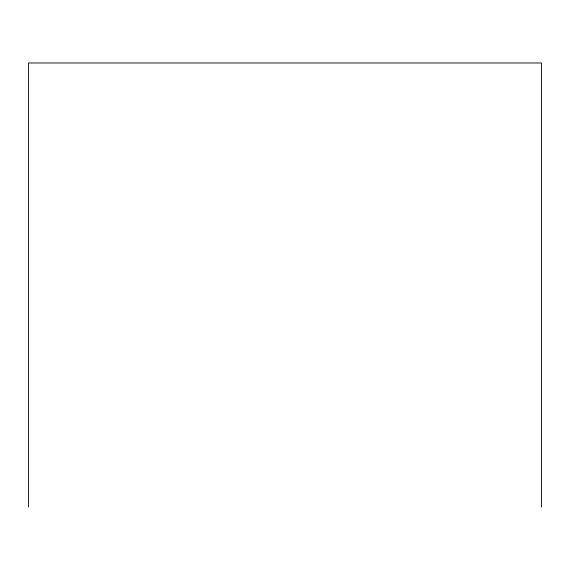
<?xml version="1.0" encoding="UTF-8"?>
<svg xmlns="http://www.w3.org/2000/svg" width="570" height="570" viewBox="0 0 570 570"><rect width="100%" height="100%" fill="white"/><g stroke="black" fill="none" stroke-linecap="round" stroke-linejoin="round"><path stroke-width="0.85" d="M541.5 507.015L541.5 62.985L28.5 62.985L28.5 507.015"/></g></svg>
